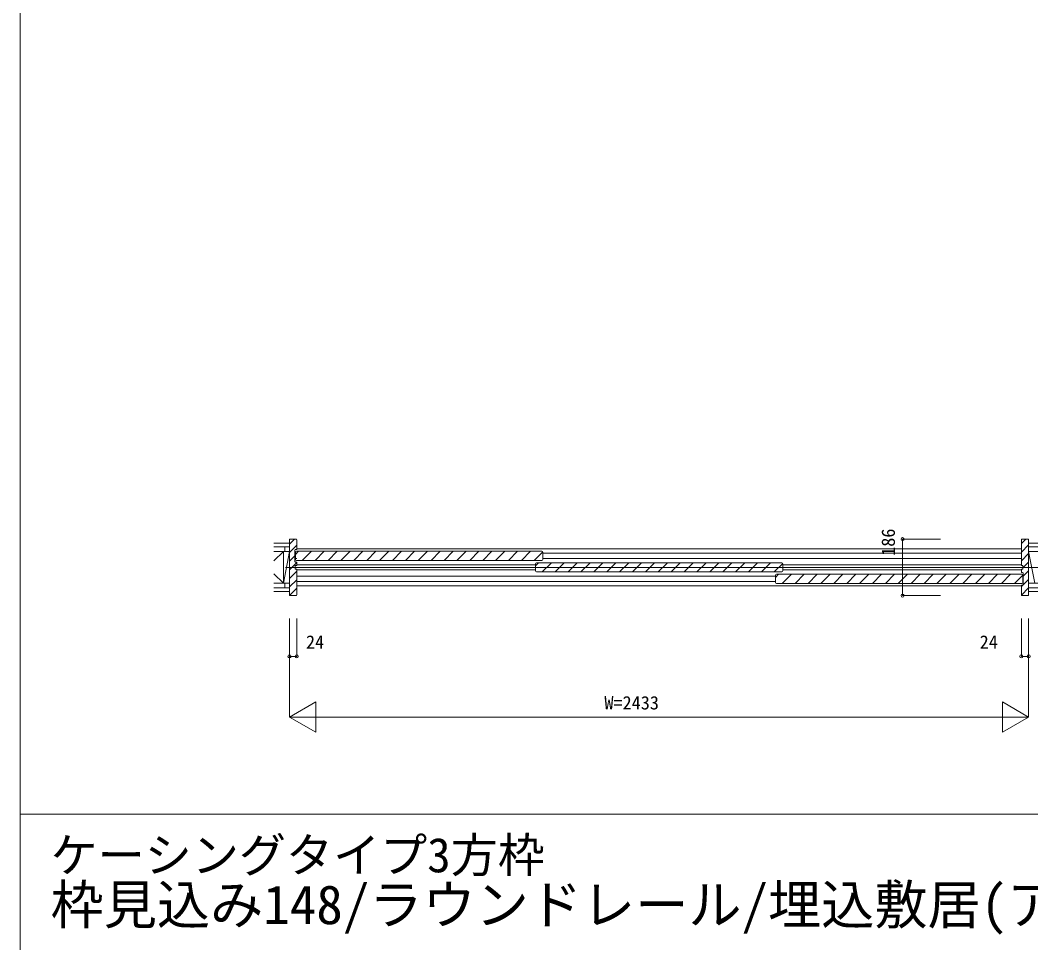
# Model space of a CAD drawing. Units: millimetres, scale not verified. Extents: x -14340 to 14341, y -10000 to 10000.
# Drawn here: x -14340 to -11014, y -7175 to -4139 of the extents above; entities that cross this region are included whole.
import ezdxf
from ezdxf.enums import TextEntityAlignment as Align

# ---------------------------------------------------------------- set-up
doc = ezdxf.new("R2010")
doc.units = ezdxf.units.MM
doc.header["$LTSCALE"] = 50
for name, color, linetype, lineweight in [('0-0_0', 7, 'Continuous', 9), ('0-2_YKK_ZWAK', 7, 'Continuous', 9), ('0-4_YKK_12', 4, 'Continuous', 18), ('0-6_YKK_D', 2, 'Continuous', 18)]:
    doc.layers.add(name, color=color, linetype=linetype, lineweight=lineweight)
doc.layers.add('0-1_USER1', color=7, linetype='Continuous')
doc.styles.add('ＭＳ ゴシック', font='')
doc.styles.get('ＭＳ ゴシック').set_extended_font_data('MS Gothic')

msp = doc.modelspace()

# ---------------------------------------------------------------- linework, layer by layer
at = {"layer": '0-0_0'}
for p, q in [((-14340.01, -10000), (-14340.01, 10000)), ((-14340.01, -6752.5), (14159.99, -6752.5))]:
    msp.add_line(p, q, dxfattribs=at)
at = {"layer": '0-2_YKK_ZWAK'}
for p, q in [((-13505.19, -5859.5), (-13453.69, -5859.5)), ((-13453.69, -5872), (-13505.19, -5872)), ((-13505.19, -5887), (-13453.69, -5887)), ((-13505.19, -5918.5), (-13473.69, -5887)), ((-13473.69, -5992), (-13453.69, -5887)), ((-13473.69, -5887), (-13473.69, -5992)), ((-13468.69, -5872), (-13468.69, -5887)), ((-10961.23, -5859.5), (-11020.69, -5859.5)), ((-11020.69, -5872), (-10961.23, -5872)), ((-10961.23, -5887), (-11020.69, -5887)), ((-11000.69, -5992), (-11020.69, -5887)), ((-13466.35, -5939.5), (-10969.84, -5939.5)), ((-13505.19, -5960.5), (-13473.69, -5992)), ((-13505.19, -5992), (-13453.69, -5992)), ((-13505.19, -6007), (-13453.69, -6007)), ((-13453.69, -6019.5), (-13505.19, -6019.5)), ((-13468.69, -5992), (-13468.69, -6007)), ((-10961.23, -5992), (-11020.69, -5992)), ((-10961.23, -6007), (-11020.69, -6007)), ((-11020.69, -6019.5), (-10961.23, -6019.5))]:
    msp.add_line(p, q, dxfattribs=at)
at = {"layer": '0-4_YKK_12'}
for p, q in [((-13431.69, -5846.5), (-13453.69, -5846.5)), ((-13453.69, -5862.69), (-13437.5, -5846.5)), ((-13429.69, -5879.5), (-13429.69, -5848.5)), ((-11044.69, -5861.56), (-11029.63, -5846.5)), ((-13453.69, -5890.97), (-13429.69, -5866.97)), ((-13435.69, -5920.5), (-13435.69, -5882.5)), ((-13434.19, -5896.73), (-13423.96, -5886.5)), ((-13433.69, -5880.5), (-13430.69, -5880.5)), ((-13430.89, -5886.5), (-12623.49, -5886.5)), ((-13429.69, -5879), (-11044.69, -5879)), ((-13411.54, -5916.5), (-13381.54, -5886.5)), ((-13369.11, -5916.5), (-13339.11, -5886.5)), ((-13326.68, -5916.5), (-13296.68, -5886.5)), ((-13284.26, -5916.5), (-13254.26, -5886.5)), ((-13241.83, -5916.5), (-13211.83, -5886.5)), ((-13199.41, -5916.5), (-13169.41, -5886.5)), ((-13156.98, -5916.5), (-13126.98, -5886.5)), ((-13114.55, -5916.5), (-13084.55, -5886.5)), ((-13072.13, -5916.5), (-13042.13, -5886.5)), ((-13029.7, -5916.5), (-12999.7, -5886.5)), ((-12987.27, -5916.5), (-12957.27, -5886.5)), ((-12944.85, -5916.5), (-12914.85, -5886.5)), ((-12902.42, -5916.5), (-12872.42, -5886.5)), ((-12859.99, -5916.5), (-12829.99, -5886.5)), ((-12817.57, -5916.5), (-12787.57, -5886.5)), ((-12775.14, -5916.5), (-12745.14, -5886.5)), ((-12732.72, -5916.5), (-12702.72, -5886.5)), ((-12690.29, -5916.5), (-12660.29, -5886.5)), ((-11044.69, -5889.85), (-11020.69, -5865.85)), ((-13453.69, -5919.26), (-13435.69, -5901.26)), ((-13434.19, -5913.2), (-13434.19, -5889.8)), ((-13434.19, -5893), (-13429.69, -5893)), ((-13429.69, -5910), (-13434.19, -5910)), ((-13430.89, -5916.5), (-12623.49, -5916.5)), ((-12647.86, -5916.5), (-12620.3, -5888.94)), ((-12620.19, -5889.8), (-12620.19, -5913.2)), ((-12620.19, -5893), (-11044.69, -5893)), ((-11044.69, -5910), (-12620.19, -5910)), ((-11044.69, -5918.13), (-11020.69, -5894.13)), ((-13453.69, -5947.54), (-13429.69, -5923.54)), ((-13453.69, -5975.83), (-13429.69, -5951.83)), ((-13430.69, -5922.5), (-13433.69, -5922.5)), ((-12644.19, -5931), (-13429.69, -5931)), ((-13429.69, -5948), (-12644.07, -5948)), ((-12644.19, -5934.73), (-12633.96, -5924.5)), ((-12644.19, -5951.2), (-12644.19, -5927.8)), ((-12640.89, -5924.5), (-11833.49, -5924.5)), ((-12621.54, -5954.5), (-12591.54, -5924.5)), ((-12579.11, -5954.5), (-12549.11, -5924.5)), ((-12536.68, -5954.5), (-12506.68, -5924.5)), ((-12494.26, -5954.5), (-12464.26, -5924.5)), ((-12451.83, -5954.5), (-12421.83, -5924.5)), ((-12409.41, -5954.5), (-12379.41, -5924.5)), ((-12366.98, -5954.5), (-12336.98, -5924.5)), ((-12324.55, -5954.5), (-12294.55, -5924.5)), ((-12282.13, -5954.5), (-12252.13, -5924.5)), ((-12239.7, -5954.5), (-12209.7, -5924.5)), ((-12197.27, -5954.5), (-12167.27, -5924.5)), ((-12154.85, -5954.5), (-12124.85, -5924.5)), ((-12112.42, -5954.5), (-12082.42, -5924.5)), ((-12069.99, -5954.5), (-12039.99, -5924.5)), ((-12027.57, -5954.5), (-11997.57, -5924.5)), ((-11985.14, -5954.5), (-11955.14, -5924.5)), ((-11942.72, -5954.5), (-11912.72, -5924.5)), ((-11900.29, -5954.5), (-11870.29, -5924.5)), ((-11857.86, -5954.5), (-11830.3, -5926.94)), ((-11830.19, -5927.8), (-11830.19, -5951.2)), ((-11830.19, -5931), (-11044.69, -5931)), ((-11044.69, -5948), (-11830.19, -5948)), ((-11044.69, -5946.42), (-11043.78, -5945.5)), ((-11039.69, -5941.42), (-11020.69, -5922.42)), ((-11038.69, -5968.7), (-11020.69, -5950.7)), ((-13453.69, -6004.11), (-13429.69, -5980.11)), ((-11854.19, -5969), (-13429.69, -5969)), ((-13429.69, -5986), (-11854.19, -5986)), ((-12640.89, -5954.5), (-11833.49, -5954.5)), ((-11854.19, -5972.73), (-11843.96, -5962.5)), ((-11854.19, -5989.2), (-11854.19, -5965.8)), ((-11850.89, -5962.5), (-11043.49, -5962.5)), ((-11831.54, -5992.5), (-11801.54, -5962.5)), ((-11789.11, -5992.5), (-11759.11, -5962.5)), ((-11746.68, -5992.5), (-11716.68, -5962.5)), ((-11704.26, -5992.5), (-11674.26, -5962.5)), ((-11661.83, -5992.5), (-11631.83, -5962.5)), ((-11619.41, -5992.5), (-11589.41, -5962.5)), ((-11576.98, -5992.5), (-11546.98, -5962.5)), ((-11534.55, -5992.5), (-11504.55, -5962.5)), ((-11492.13, -5992.5), (-11462.13, -5962.5)), ((-11449.7, -5992.5), (-11419.7, -5962.5)), ((-11407.27, -5992.5), (-11377.27, -5962.5)), ((-11364.85, -5992.5), (-11334.85, -5962.5)), ((-11322.42, -5992.5), (-11292.42, -5962.5)), ((-11279.99, -5992.5), (-11249.99, -5962.5)), ((-11237.57, -5992.5), (-11207.57, -5962.5)), ((-11195.14, -5992.5), (-11165.14, -5962.5)), ((-11152.72, -5992.5), (-11122.72, -5962.5)), ((-11110.29, -5992.5), (-11080.29, -5962.5)), ((-11067.86, -5992.5), (-11040.3, -5964.94)), ((-11043.69, -5956.5), (-11040.69, -5956.5)), ((-11040.19, -5965.8), (-11040.19, -5989.2)), ((-11038.77, -5997.07), (-11020.69, -5978.98)), ((-11038.69, -5958.5), (-11038.69, -5996.5)), ((-13453.69, -6032.4), (-13429.69, -6008.4)), ((-13429.69, -6000), (-11044.69, -6000)), ((-11850.89, -5992.5), (-11043.49, -5992.5)), ((-11044.69, -6002.98), (-11040.13, -5998.42)), ((-11044.69, -5999.5), (-11044.69, -6030.5)), ((-11044.58, -6031.16), (-11020.69, -6007.27)), ((-11040.69, -5998.5), (-11043.69, -5998.5))]:
    msp.add_line(p, q, dxfattribs=at)
for points in [[(-13453.69, -5846.5), (-13453.69, -6032.5), (-13431.69, -6032.5)], [(-11044.69, -5848.5), (-11044.69, -5933), (-11044.19, -5933.5), (-11039.69, -5933.5), (-11039.69, -5934.5), (-11039.69, -5944.5), (-11039.69, -5945.5), (-11044.19, -5945.5), (-11044.69, -5946), (-11044.69, -5955.5)], [(-11020.69, -6007.5), (-11020.69, -5871.5), (-11020.69, -5846.5), (-11042.69, -5846.5)], [(-13429.69, -6030.5), (-13429.69, -5946), (-13430.19, -5945.5), (-13434.69, -5945.5), (-13434.69, -5944.5), (-13434.69, -5934.5), (-13434.69, -5933.5), (-13430.19, -5933.5), (-13429.69, -5933), (-13429.69, -5923.5)], [(-11042.69, -6032.5), (-11020.69, -6032.5), (-11020.69, -6007.5)]]:
    msp.add_lwpolyline(points, dxfattribs=at)
for centre, radius, start, end in [((-13431.69, -5848.5), 2, 0.00001, 89.99999), ((-11042.69, -5848.5), 2, 90.00001, 179.99999), ((-13433.69, -5882.5), 2, 90.00001, 179.99999), ((-13430.89, -5889.8), 3.3, 90, 180), ((-13430.69, -5879.5), 1, 270.00001, 359.99999), ((-12623.49, -5889.8), 3.3, 0, 90), ((-13433.69, -5920.5), 2, 180.00001, 269.99999), ((-13430.89, -5913.2), 3.3, 180, 270), ((-12623.49, -5913.2), 3.3, 270, 0), ((-13430.69, -5923.5), 1, 0.00001, 89.99999), ((-12640.89, -5927.8), 3.3, 90, 180), ((-12640.89, -5951.2), 3.3, 180, 270), ((-11833.49, -5927.8), 3.3, 0, 90), ((-11833.49, -5951.2), 3.3, 270, 0), ((-11850.89, -5965.8), 3.3, 90, 180), ((-11043.69, -5955.5), 1, 180.00001, 269.99999), ((-11043.49, -5965.8), 3.3, 0, 90), ((-11040.69, -5958.5), 2, 0.00001, 89.99999), ((-11850.89, -5989.2), 3.3, 180, 270), ((-11043.69, -5999.5), 1, 90.00001, 179.99999), ((-11043.49, -5989.2), 3.3, 270, 0), ((-11040.69, -5996.5), 2, 270.00001, 359.99999), ((-13431.69, -6030.5), 2, 270.00001, 359.99999), ((-11042.69, -6030.5), 2, 180.00001, 269.99999)]:
    msp.add_arc(centre, radius, start, end, dxfattribs=at)
at = {"layer": '0-6_YKK_D'}
for p, q in [((-11435.8, -5846.5), (-11310.8, -5846.5)), ((-11435.8, -5846.5), (-11435.8, -6032.5)), ((-11435.8, -6032.5), (-11310.8, -6032.5)), ((-13453.69, -6107.5), (-13453.69, -6432.5)), ((-13429.69, -6107.5), (-13429.69, -6232.5)), ((-11020.69, -6107.5), (-11020.69, -6432.5)), ((-13453.69, -6232.5), (-13429.69, -6232.5)), ((-13453.69, -6432.5), (-13367.09, -6382.5)), ((-13367.09, -6382.5), (-13367.09, -6482.5)), ((-11107.29, -6382.5), (-11107.29, -6482.5)), ((-11107.29, -6382.5), (-11020.69, -6432.5)), ((-13453.69, -6432.5), (-13367.09, -6482.5)), ((-13453.69, -6432.5), (-11020.69, -6432.5)), ((-11107.29, -6482.5), (-11020.69, -6432.5))]:
    msp.add_line(p, q, dxfattribs=at)
msp.add_lwpolyline([(-11044.69, -6107.5), (-11044.69, -6232.5), (-11020.69, -6232.5)], dxfattribs=at)
for centre in [(-11435.8, -5846.5), (-11435.8, -6032.5), (-13453.69, -6232.5), (-13429.69, -6232.5), (-11044.69, -6232.5), (-11020.69, -6232.5)]:
    msp.add_circle(centre, 5, dxfattribs=at)

# ---------------------------------------------------------------- texts
at = {"layer": '0-1_USER1', "style": 'ＭＳ ゴシック'}
for s, height, p in [('ケーシングタイプ3方枠', 113.6, (-14240.01, -6977.5)), ('枠見込み148/ラウンドレール/埋込敷居(アルミ)', 128.3, (-14240.01, -7152.5))]:
    msp.add_text(s, height=height, dxfattribs=at).set_placement(p, align=Align.BOTTOM_LEFT)
at = {"layer": '0-6_YKK_D', "style": 'ＭＳ ゴシック'}
msp.add_text('186', height=43.99, rotation=90, dxfattribs=at).set_placement((-11447.8, -5901.66), align=Align.BOTTOM_LEFT)
for s, p in [('24', (-13399.45, -6220.5)), ('24', (-11181.98, -6220.5)), ('W=2433', (-12417.19, -6420.5))]:
    msp.add_text(s, height=43.99, dxfattribs=at).set_placement(p, align=Align.BOTTOM_LEFT)

doc.saveas('drawing.dxf')
